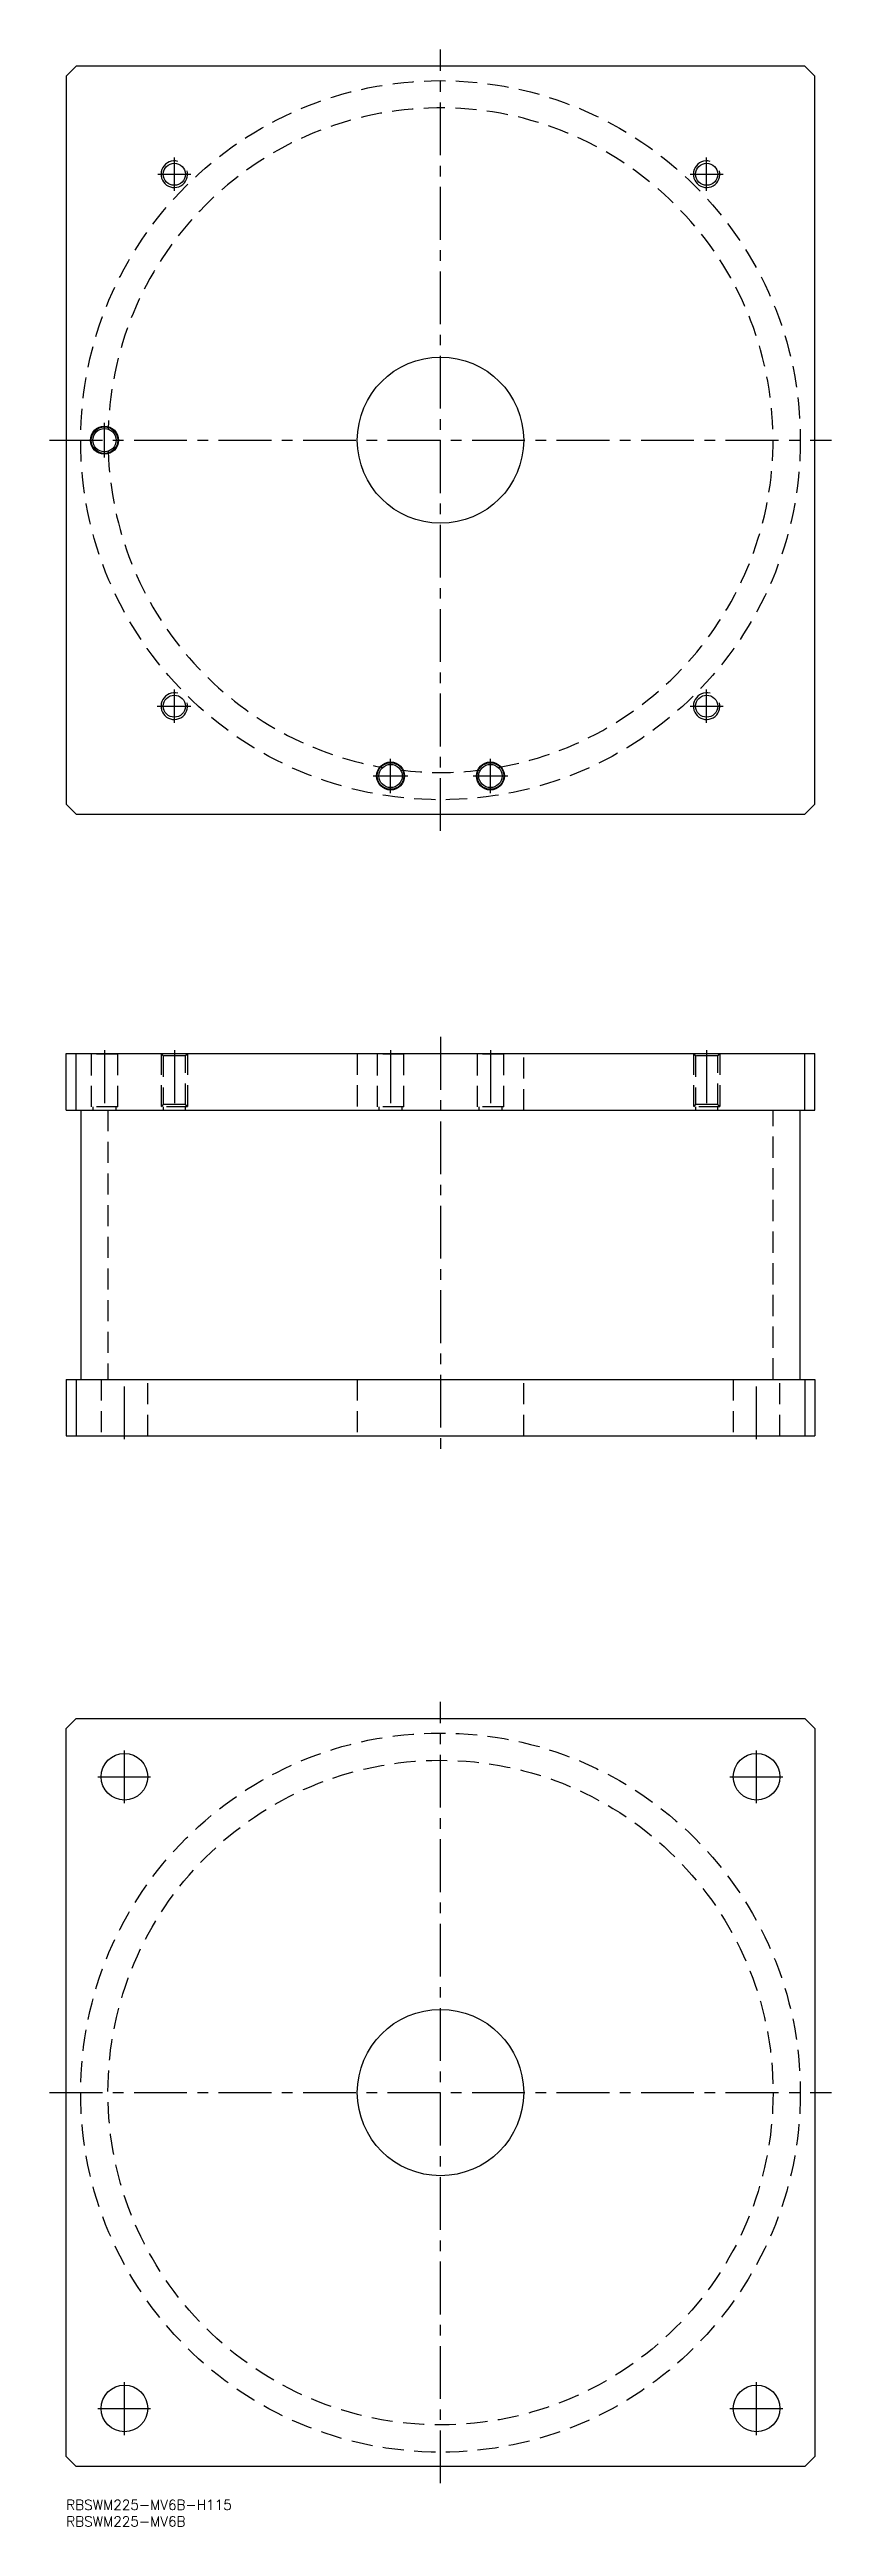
# Model space of a CAD drawing. Extents: x -5 to 230, y -8 to 737.
import ezdxf

# ---------------------------------------------------------------- set-up
doc = ezdxf.new("R2010")
doc.units = 0
doc.header["$LTSCALE"] = 0.5
doc.linetypes.add('CENTER', pattern=[50.8, 31.75, -6.35, 6.35, -6.35])
doc.linetypes.add('DASHED', pattern=[19.05, 12.7, -6.35])
for name, color, linetype in [('MSM_CENTER', 1, 'CENTER'), ('MSM_CONTINUOUS', 7, 'CONTINUOUS'), ('MSM_DASHED', 4, 'DASHED'), ('MSM_NARROW', 5, 'CONTINUOUS'), ('MSM_PART_NUMBER', 7, 'CONTINUOUS')]:
    doc.layers.add(name, color=color, linetype=linetype)
doc.styles.get("Standard").update_dxf_attribs({"font": 'txt.shx', "height": 3, "bigfont": 'bigfont.shx'})

msp = doc.modelspace()

# ---------------------------------------------------------------- linework, layer by layer
at = {"layer": 'MSM_CENTER'}
for p, q in [((112.5, 502), (112.5, 737)), ((32.5, 694.5), (32.5, 704.5)), ((192.5, 694.5), (192.5, 704.5)), ((27.5, 699.5), (37.5, 699.5)), ((187.5, 699.5), (197.5, 699.5)), ((-5, 619.5), (230, 619.5)), ((11.5, 614.3), (11.5, 624.7)), ((32.5, 534.5), (32.5, 544.5)), ((192.5, 534.5), (192.5, 544.5)), ((27.3, 539.5), (37.5, 539.5)), ((187.5, 539.5), (197.5, 539.5)), ((97.5, 513.3), (97.5, 523.7)), ((127.5, 513.3), (127.5, 523.7)), ((92.3, 518.5), (102.7, 518.5)), ((122.3, 518.5), (132.7, 518.5)), ((112.5, 440), (112.5, 315)), ((11.5, 436), (11.5, 417)), ((32.5, 436), (32.5, 417)), ((97.5, 436), (97.5, 417)), ((127.5, 436), (127.5, 417)), ((192.5, 436), (192.5, 417)), ((17.5, 319), (17.5, 338)), ((207.5, 319), (207.5, 338)), ((112.5, 5), (112.5, 240)), ((17.5, 209.5), (17.5, 225.5)), ((207.5, 209.5), (207.5, 225.5)), ((9.5, 217.5), (25.5, 217.5)), ((199.5, 217.5), (215.5, 217.5)), ((-5, 122.5), (230, 122.5)), ((17.5, 19.5), (17.5, 35.5)), ((207.5, 19.5), (207.5, 35.5)), ((9.5, 27.5), (25.5, 27.5)), ((199.5, 27.5), (215.5, 27.5))]:
    msp.add_line(p, q, dxfattribs=at)
at = {"layer": 'MSM_CONTINUOUS'}
for p, q in [((3, 732), (0, 729)), ((222, 732), (3, 732)), ((225, 729), (222, 732)), ((0, 729), (0, 510)), ((225, 510), (225, 729)), ((0, 510), (3, 507)), ((3, 507), (222, 507)), ((222, 507), (225, 510)), ((0, 435), (225, 435)), ((0, 418), (0, 435)), ((3, 418), (3, 435)), ((222, 418), (222, 435)), ((225, 418), (225, 435)), ((0, 418), (225, 418)), ((4.35, 418), (4.35, 337)), ((220.65, 337), (220.65, 418)), ((0, 337), (0, 320)), ((0, 337), (225, 337)), ((3, 337), (3, 320)), ((222, 337), (222, 320)), ((225, 337), (225, 320)), ((0, 320), (225, 320)), ((0, 232), (3, 235)), ((0, 13), (0, 232)), ((3, 235), (222, 235)), ((222, 235), (225, 232)), ((225, 232), (225, 13)), ((3, 10), (0, 13)), ((222, 10), (3, 10)), ((225, 13), (222, 10))]:
    msp.add_line(p, q, dxfattribs=at)
for centre, radius in [((32.5, 699.5), 3.3235), ((192.5, 699.5), 3.3235), ((112.5, 619.5), 25), ((11.5, 619.5), 4.2), ((11.5, 619.5), 4), ((11.5, 619.5), 3.5), ((32.5, 539.5), 3.3235), ((192.5, 539.5), 3.3235), ((97.5, 518.5), 4.2), ((97.5, 518.5), 4), ((97.5, 518.5), 3.5), ((127.5, 518.5), 4.2), ((127.5, 518.5), 4), ((127.5, 518.5), 3.5), ((17.5, 217.5), 7), ((207.5, 217.5), 7), ((112.5, 122.5), 25), ((17.5, 27.5), 7), ((207.5, 27.5), 7)]:
    msp.add_circle(centre, radius, dxfattribs=at)
at = {"layer": 'MSM_DASHED'}
for p, q in [((7.3, 435), (7.5, 434.8)), ((7.5, 434.8), (7.5, 419)), ((15.5, 434.8), (7.5, 434.8)), ((15.5, 434.8), (15.7, 435)), ((15.5, 419), (15.5, 434.8)), ((28.5, 435), (29.1765, 434.3235)), ((28.5, 435), (28.5, 419)), ((29.1765, 434.3235), (29.1765, 419.6765)), ((35.8235, 434.3235), (29.1765, 434.3235)), ((35.8235, 434.3235), (36.5, 435)), ((35.8235, 419.6765), (35.8235, 434.3235)), ((36.5, 435), (36.5, 419)), ((87.5, 435), (87.5, 418)), ((93.3, 435), (93.5, 434.8)), ((93.5, 434.8), (93.5, 419)), ((101.5, 434.8), (93.5, 434.8)), ((101.5, 434.8), (101.7, 435)), ((101.5, 419), (101.5, 434.8)), ((123.3, 435), (123.5, 434.8)), ((123.5, 434.8), (123.5, 419)), ((131.5, 434.8), (123.5, 434.8)), ((131.5, 434.8), (131.7, 435)), ((131.5, 419), (131.5, 434.8)), ((137.5, 418), (137.5, 435)), ((188.5, 435), (189.1765, 434.3235)), ((188.5, 435), (188.5, 419)), ((189.1765, 434.3235), (189.1765, 419.6765)), ((195.8235, 434.3235), (189.1765, 434.3235)), ((195.8235, 434.3235), (196.5, 435)), ((195.8235, 419.6765), (195.8235, 434.3235)), ((196.5, 435), (196.5, 419)), ((15.5, 419), (7.5, 419)), ((8, 419), (8, 418)), ((12.55, 418), (12.55, 337)), ((15, 418), (15, 419)), ((29.1765, 419.6765), (28.5, 419)), ((36.5, 419), (28.5, 419)), ((35.8235, 419.6765), (29.1765, 419.6765)), ((29.1765, 419), (29.1765, 418)), ((36.5, 419), (35.8235, 419.6765)), ((35.8235, 418), (35.8235, 419)), ((101.5, 419), (93.5, 419)), ((94, 419), (94, 418)), ((101, 418), (101, 419)), ((131.5, 419), (123.5, 419)), ((124, 419), (124, 418)), ((131, 418), (131, 419)), ((189.1765, 419.6765), (188.5, 419)), ((196.5, 419), (188.5, 419)), ((195.8235, 419.6765), (189.1765, 419.6765)), ((189.1765, 419), (189.1765, 418)), ((196.5, 419), (195.8235, 419.6765)), ((195.8235, 418), (195.8235, 419)), ((212.45, 337), (212.45, 418)), ((10.5, 337), (10.5, 320)), ((24.5, 320), (24.5, 337)), ((87.5, 337), (87.5, 320)), ((137.5, 320), (137.5, 337)), ((200.5, 337), (200.5, 320)), ((214.5, 320), (214.5, 337))]:
    msp.add_line(p, q, dxfattribs=at)
for centre, radius in [((112.5, 619.5), 108.15), ((112.5, 122.5), 108.15), ((112.5, 122.5), 99.95)]:
    msp.add_circle(centre, radius, dxfattribs=at)
for start, end in [(280.0104927, 178.095946), (181.904054, 259.9895073), (263.1154382, 276.8845618)]:
    msp.add_arc((112.5, 619.5), 99.95, start, end, dxfattribs=at)
at = {"layer": 'MSM_NARROW'}
for centre in [(32.5, 699.5), (192.5, 699.5), (32.5, 539.5), (192.5, 539.5)]:
    msp.add_arc(centre, 4, 75, 15, dxfattribs=at)

# ---------------------------------------------------------------- texts
at = {"layer": 'MSM_PART_NUMBER'}
for s, p in [('RBSWM225-MV6B-H115', (0, -3)), ('RBSWM225-MV6B', (0, -8))]:
    msp.add_text(s, height=3, dxfattribs=at).set_placement(p)

doc.saveas('drawing.dxf')
